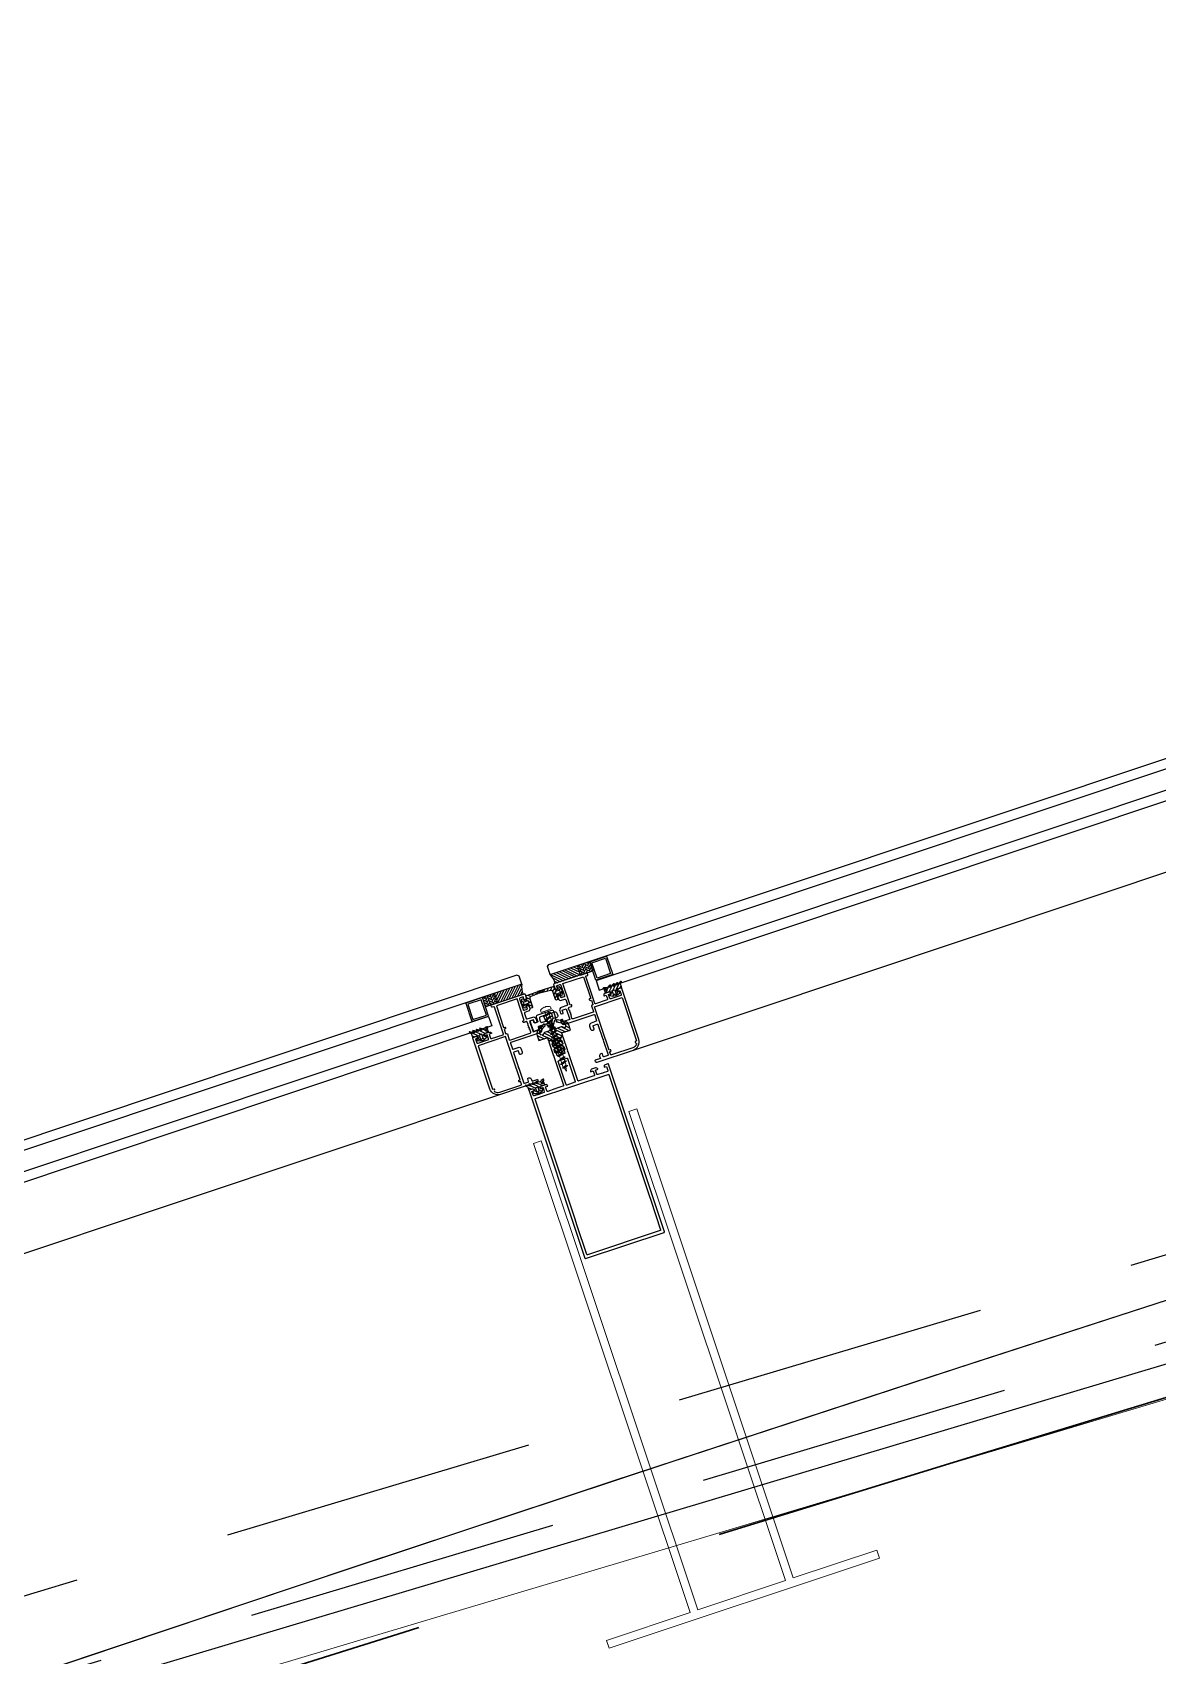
# Model space of a CAD drawing. Header units: millimetres. Extents: x 62878 to 70819, y -67946 to -61850.
# Drawn here: x 63798.4 to 63865.6, y -62214.4 to -62117.6 of the extents above; entities that cross this region are included whole.
import ezdxf

# ---------------------------------------------------------------- set-up
doc = ezdxf.new("R2010")
doc.units = ezdxf.units.MM
doc.linetypes.add('HIDDEN', pattern=[0.375, 0.25, -0.125])
doc.layers.add('alan hesabı1', color=7, linetype='Continuous', plot=False)
for name, color, linetype, lineweight in [('BA DÖŞ.-yeni', 11, 'Continuous', 30), ('Dog_dos_yeni', 63, 'Continuous', 5), ('DOGRAMA', 171, 'Continuous', 0), ('DUV.ALÇ.-yeni', 20, 'Continuous', 25), ('GOR-2', 152, 'Continuous', 20)]:
    doc.layers.add(name, color=color, linetype=linetype, lineweight=lineweight)
pattern_1 = [(333.46996, (63728.65973, -62222.31547), (-0.07090838, -0.14203367), [])]
pattern_2 = [(243.46996, (63937.26437, -62152.63893), (0.14203367, -0.07090838), [])]

# ---------------------------------------------------------------- blocks, each defined once
blk = doc.blocks.new('a2we')
at = {"lineweight": 5, "ltscale": 0.5}
for p, q in [((-196.01, -415.29), (-196.59, -417.25)), ((-196.01, -415.29), (-195.46, -417.71)), ((-198.11, -420.11), (-197.11, -419.74)), ((-194.92, -421.4), (-198.11, -420.11)), ((-193.92, -421.04), (-198.11, -420.11)), ((-198.11, -422.66), (-197.11, -422.3)), ((-194.92, -423.96), (-198.11, -422.66)), ((-193.92, -423.59), (-198.11, -422.66)), ((-198.11, -425.21), (-197.11, -424.85)), ((-194.92, -426.51), (-198.11, -425.21)), ((-193.92, -426.15), (-198.11, -425.21)), ((-197.57, -417.61), (-196.57, -417.24)), ((-194.16, -418.26), (-197.57, -417.61)), ((-195.16, -418.63), (-197.57, -417.61)), ((-197.11, -419.74), (-197.11, -418.43)), ((-197.11, -419.74), (-193.92, -421.04)), ((-197.11, -419.74), (-193.92, -421.04)), ((-197.11, -422.3), (-197.11, -420.51)), ((-197.11, -422.3), (-193.92, -423.59)), ((-197.11, -422.3), (-193.92, -423.59)), ((-197.11, -424.85), (-197.11, -423.07)), ((-197.11, -424.85), (-193.92, -426.15)), ((-197.11, -424.85), (-193.92, -426.15)), ((-197.11, -427.31), (-197.11, -425.62)), ((-196.89, -417.9), (-197.1, -418.34)), ((-196.57, -417.24), (-194.16, -418.26)), ((-194.16, -418.26), (-195.16, -418.63)), ((-195.16, -418.63), (-194.93, -419.3)), ((-194.92, -420.63), (-194.92, -419.36)), ((-193.92, -421.04), (-194.92, -421.4)), ((-194.92, -423.19), (-194.92, -421.4)), ((-193.92, -423.59), (-194.92, -423.96)), ((-194.92, -425.74), (-194.92, -423.96)), ((-198.11, -427.67), (-197.11, -427.31)), ((-194.92, -428.97), (-198.11, -427.67)), ((-193.92, -428.6), (-198.11, -427.67)), ((-198.11, -429.92), (-197.11, -429.56)), ((-194.92, -431.22), (-198.11, -429.92)), ((-193.92, -430.86), (-198.11, -429.92)), ((-198.11, -432.18), (-197.11, -431.81)), ((-194.92, -433.47), (-198.11, -432.18)), ((-193.92, -433.11), (-198.11, -432.18)), ((-198.11, -434.43), (-197.11, -434.07)), ((-194.92, -435.73), (-198.11, -434.43)), ((-193.92, -435.36), (-198.11, -434.43)), ((-197.11, -427.31), (-193.92, -428.6)), ((-197.11, -427.31), (-193.92, -428.6)), ((-197.11, -429.56), (-197.11, -428.02)), ((-197.11, -429.56), (-193.92, -430.86)), ((-197.11, -429.56), (-193.92, -430.86)), ((-197.11, -431.81), (-197.11, -430.28)), ((-197.11, -431.81), (-193.92, -433.11)), ((-197.11, -431.81), (-193.92, -433.11)), ((-197.11, -434.07), (-197.11, -432.53)), ((-197.11, -434.07), (-193.92, -435.36)), ((-197.11, -434.07), (-193.92, -435.36)), ((-197.11, -436.36), (-197.11, -434.79)), ((-193.92, -426.15), (-194.92, -426.51)), ((-194.92, -428.2), (-194.92, -426.51)), ((-193.92, -428.6), (-194.92, -428.97)), ((-194.92, -430.45), (-194.92, -428.97)), ((-193.92, -430.86), (-194.92, -431.22)), ((-194.92, -432.7), (-194.92, -431.22)), ((-193.92, -433.11), (-194.92, -433.47)), ((-194.92, -434.96), (-194.92, -433.47)), ((-193.92, -435.36), (-194.92, -435.73)), ((-194.92, -437.26), (-194.92, -435.73)), ((-198.11, -436.73), (-197.11, -436.36)), ((-194.92, -438.03), (-198.11, -436.73)), ((-193.92, -437.66), (-198.11, -436.73)), ((-198.11, -439.03), (-197.11, -438.66)), ((-194.92, -440.32), (-198.11, -439.03)), ((-193.92, -439.96), (-198.11, -439.03)), ((-198.11, -441.32), (-197.11, -440.96)), ((-194.92, -442.62), (-198.11, -441.32)), ((-193.92, -442.26), (-198.11, -441.32)), ((-198.11, -443.62), (-197.11, -443.25)), ((-194.92, -444.91), (-198.11, -443.62)), ((-193.92, -444.55), (-198.11, -443.62)), ((-197.11, -436.36), (-193.92, -437.66)), ((-197.11, -436.36), (-193.92, -437.66)), ((-197.11, -438.66), (-197.11, -437.13)), ((-197.11, -438.66), (-193.92, -439.96)), ((-197.11, -438.66), (-193.92, -439.96)), ((-197.11, -440.96), (-197.11, -439.43)), ((-197.11, -440.96), (-193.92, -442.26)), ((-197.11, -443.25), (-197.11, -441.73)), ((-197.11, -443.25), (-193.92, -444.55)), ((-197.11, -445.55), (-197.11, -444.02)), ((-193.92, -437.66), (-194.92, -438.03)), ((-194.92, -439.55), (-194.92, -438.03)), ((-193.92, -439.96), (-194.92, -440.32)), ((-194.92, -441.85), (-194.92, -440.32)), ((-193.92, -442.26), (-194.92, -442.62)), ((-194.92, -444.15), (-194.92, -442.62)), ((-193.92, -444.55), (-194.92, -444.91)), ((-194.92, -446.45), (-194.92, -444.91)), ((-192.8, -453.29), (-199.23, -453.29)), ((-199.23, -454.58), (-199.23, -453.29)), ((-198.11, -445.92), (-197.11, -445.55)), ((-193.92, -446.85), (-198.11, -445.92)), ((-194.92, -447.22), (-198.11, -445.92)), ((-197.11, -447.85), (-198.11, -448.22)), ((-194.92, -449.52), (-198.11, -448.22)), ((-198.11, -448.22), (-193.92, -449.15)), ((-198.11, -450.52), (-197.11, -450.15)), ((-194.92, -451.82), (-198.11, -450.52)), ((-193.92, -451.45), (-198.11, -450.52)), ((-197.11, -445.55), (-193.92, -446.85)), ((-197.11, -445.55), (-193.92, -446.85)), ((-197.11, -447.85), (-197.11, -446.32)), ((-193.92, -449.15), (-197.11, -447.85)), ((-197.11, -450.15), (-197.11, -448.62)), ((-197.11, -450.15), (-193.92, -451.45)), ((-197.11, -453.29), (-197.11, -450.92)), ((-193.92, -446.85), (-194.92, -447.22)), ((-194.92, -448.75), (-194.92, -447.22)), ((-193.92, -449.15), (-194.92, -449.52)), ((-194.92, -451.05), (-194.92, -449.52)), ((-193.92, -451.45), (-194.92, -451.82)), ((-194.92, -453.29), (-194.92, -451.82)), ((-192.8, -454.58), (-192.8, -453.29))]:
    blk.add_line(p, q, dxfattribs=at)
blk.add_lwpolyline([(-196.47, -455.66), (-196.11, -455.4), (-195.92, -455.4), (-195.56, -455.66)], dxfattribs=at)
for centre, radius, start, end in [((-196.91, -418.43), 0.2, 155.32512, 180), ((-195.12, -419.36), 0.2, 0, 19.11162), ((-195.66, -449.53), 6.19, 234.75731, 262.49049), ((-196.37, -449.53), 6.19, 277.50951, 305.24269)]:
    blk.add_arc(centre, radius, start, end, dxfattribs=at)

msp = doc.modelspace()

# ---------------------------------------------------------------- hatches: boundary and pattern name
at = {"layer": 'DOGRAMA', "lineweight": -2}
h = msp.add_hatch(dxfattribs=at)
h.set_pattern_fill('AR-HBONE', color=256, scale=0.03, angle=672.21607, style=0)
h.set_pattern_definition([(243.46996, (63847.1492, -62206.25742), (0.053764, -0.16096407), [0.36, -0.12]), (333.46996, (63847.0956, -62206.36478), (0.053764, -0.16096407), [0.36, -0.12])])
h.paths.add_polyline_path([(63831.65, -62173.67), (63831.887, -62173.591), (63831.697, -62173.022), (63830.964, -62173.267), (63831.154, -62173.836)])
h = msp.add_hatch(dxfattribs=at)
h.set_pattern_fill('ANSI31', color=256, scale=0.04, angle=672.21607, style=0)
h.set_pattern_definition([(333.46996, (63709.40539, -62228.74666), (-0.0567267, -0.11362694), [])])
h.paths.add_polyline_path([(63830.883, -62173.897, 0.414214), (63830.865, -62173.932), (63829.63, -62174.345, 0.153231), (63829.345, -62173.808), (63830.701, -62173.354)])
h.paths.add_polyline_path([(63831.154, -62173.836), (63830.918, -62173.915, 0.414214), (63830.883, -62173.897), (63830.701, -62173.354), (63830.964, -62173.267)])
h = msp.add_hatch(dxfattribs=at)
h.set_pattern_fill('AR-HBONE', color=256, scale=0.03, angle=672.21607, style=0)
h.set_pattern_definition([(333.46996, (63832.90922, -62211.01375), (0.053764, -0.16096407), [0.36, -0.12]), (243.46996, (63833.01659, -62211.06735), (0.053764, -0.16096407), [0.36, -0.12])])
h.paths.add_polyline_path([(63825.713, -62175.653), (63825.476, -62175.733), (63825.286, -62175.163), (63826.019, -62174.918), (63826.209, -62175.488)])
h = msp.add_hatch(dxfattribs=at)
h.set_pattern_fill('ANSI31', color=256, scale=0.04, angle=672.21607, style=0)
h.set_pattern_definition([(243.46996, (63956.51871, -62146.20774), (0.11362694, -0.0567267), [])])
h.paths.add_polyline_path([(63826.463, -62175.374, -0.414214), (63826.498, -62175.391), (63827.733, -62174.979, -0.153231), (63827.638, -62174.378), (63826.281, -62174.831)])
h.paths.add_polyline_path([(63826.209, -62175.488), (63826.445, -62175.409, -0.414214), (63826.463, -62175.374), (63826.281, -62174.831), (63826.019, -62174.918)])
h = msp.add_hatch(dxfattribs=at)
h.set_pattern_fill('ANSI31', color=256, scale=0.05, angle=672.21607, style=0)
h.set_pattern_definition(pattern_1)
edge = h.paths.add_edge_path(flags=16)
edge.add_arc((63828.404, -62175.319), 0.668, 191.59428, 205.34564, ccw=False)
edge.add_line((63827.749, -62175.453), (63828.019, -62175.363))
edge.add_line((63828.019, -62175.363), (63828.07, -62175.514))
edge.add_line((63828.07, -62175.514), (63827.8, -62175.605))
edge = h.paths.add_edge_path()
edge.add_line((63828.247, -62175.793), (63828.143, -62175.827))
edge.add_line((63828.143, -62175.827), (63828.067, -62175.6))
edge.add_line((63828.067, -62175.6), (63827.887, -62175.66))
edge.add_line((63827.887, -62175.66), (63827.925, -62175.774))
edge.add_line((63827.925, -62175.774), (63827.83, -62175.805))
edge.add_arc((63828.066, -62175.431), 0.442, 159.16231, 237.77761, ccw=False)
edge.add_line((63827.653, -62175.274), (63827.747, -62175.243))
edge.add_line((63827.747, -62175.243), (63827.785, -62175.356))
edge.add_line((63827.785, -62175.356), (63827.966, -62175.296))
edge.add_line((63827.966, -62175.296), (63827.89, -62175.069))
edge.add_line((63827.89, -62175.069), (63828.835, -62174.743))
edge.add_arc((63828.851, -62174.791), 0.05, -64.8202, 108.46996, ccw=False)
edge.add_line((63828.872, -62174.836), (63828.176, -62175.125))
edge.add_arc((63828.214, -62175.218), 0.1, 112.04469, 198.46996)
edge.add_line((63828.119, -62175.249), (63828.279, -62175.729))
edge.add_arc((63828.232, -62175.745), 0.05, -71.53004, 18.46996, ccw=False)
h = msp.add_hatch(dxfattribs=at)
h.set_pattern_fill('ANSI31', color=256, scale=0.05, angle=672.21607, style=0)
h.set_pattern_definition(pattern_2)
edge = h.paths.add_edge_path(flags=16)
edge.add_arc((63829.298, -62175.02), 0.668, 11.59428, 25.34564)
edge.add_line((63829.902, -62174.734), (63829.632, -62174.824))
edge.add_line((63829.632, -62174.824), (63829.683, -62174.976))
edge.add_line((63829.683, -62174.976), (63829.953, -62174.885))
edge = h.paths.add_edge_path()
edge.add_line((63829.708, -62175.305), (63829.812, -62175.27))
edge.add_line((63829.812, -62175.27), (63829.736, -62175.042))
edge.add_line((63829.736, -62175.042), (63829.917, -62174.982))
edge.add_line((63829.917, -62174.982), (63829.955, -62175.096))
edge.add_line((63829.955, -62175.096), (63830.049, -62175.064))
edge.add_arc((63829.636, -62174.907), 0.442, 339.16231, 417.77761)
edge.add_line((63829.872, -62174.533), (63829.777, -62174.565))
edge.add_line((63829.777, -62174.565), (63829.815, -62174.678))
edge.add_line((63829.815, -62174.678), (63829.635, -62174.739))
edge.add_line((63829.635, -62174.739), (63829.559, -62174.511))
edge.add_line((63829.559, -62174.511), (63828.608, -62174.819))
edge.add_arc((63828.624, -62174.867), 0.05, 108.46996, 281.76012)
edge.add_line((63828.634, -62174.915), (63829.364, -62174.728))
edge.add_arc((63829.39, -62174.825), 0.1, 18.46996, 104.89523, ccw=False)
edge.add_line((63829.484, -62174.793), (63829.645, -62175.273))
edge.add_arc((63829.692, -62175.257), 0.05, 198.46996, 288.46996)
h = msp.add_hatch(dxfattribs=at)
h.set_pattern_fill('ANSI31', color=256, scale=0.05, angle=672.21607, style=0)
h.set_pattern_definition(pattern_2)
edge = h.paths.add_edge_path(flags=16)
edge.add_arc((63833.071, -62174.608), 0.4, 276.933, 300.00692, ccw=False)
edge.add_line((63833.119, -62175.006), (63833.039, -62174.767))
edge.add_line((63833.039, -62174.767), (63833.191, -62174.716))
edge.add_line((63833.191, -62174.716), (63833.271, -62174.955))
edge = h.paths.add_edge_path()
edge.add_arc((63833.071, -62174.608), 0.5, 251.60006, 325.33986, ccw=False)
edge.add_line((63832.913, -62175.083), (63832.881, -62174.988))
edge.add_line((63832.881, -62174.988), (63832.995, -62174.95))
edge.add_line((63832.995, -62174.95), (63832.976, -62174.893))
edge.add_arc((63832.881, -62174.925), 0.1, 18.46996, 108.46996)
edge.add_line((63832.85, -62174.83), (63832.641, -62174.9))
edge.add_line((63832.641, -62174.9), (63832.584, -62174.729))
edge.add_line((63832.584, -62174.729), (63832.621, -62174.716))
edge.add_arc((63832.642, -62174.778), 0.065, 40.06063, 108.46996, ccw=False)
edge.add_arc((63832.717, -62174.715), 0.0327, 220.06063, 413.90024)
edge.add_arc((63832.644, -62174.866), 0.199, 62.55374, 112.81965)
edge.add_arc((63832.552, -62174.634), 0.05, 109.44212, 286.95536, ccw=False)
edge.add_arc((63832.643, -62174.892), 0.323, 70.0843, 109.41061, ccw=False)
edge.add_arc((63832.76, -62174.569), 0.02, 250.0843, 318.46996)
edge.add_line((63832.775, -62174.582), (63832.921, -62174.418))
edge.add_arc((63832.932, -62174.428), 0.015, -21.53004, 138.46996, ccw=False)
edge.add_line((63832.946, -62174.433), (63832.901, -62174.548))
edge.add_arc((63832.919, -62174.555), 0.02, 158.46996, 318.46996)
edge.add_line((63832.934, -62174.568), (63833.129, -62174.348))
edge.add_arc((63833.141, -62174.358), 0.015, -21.53004, 138.46996, ccw=False)
edge.add_line((63833.155, -62174.363), (63833.109, -62174.478))
edge.add_arc((63833.128, -62174.485), 0.02, 158.46996, 318.46996)
edge.add_line((63833.143, -62174.498), (63833.338, -62174.278))
edge.add_arc((63833.349, -62174.288), 0.015, -21.53004, 138.46996, ccw=False)
edge.add_line((63833.363, -62174.294), (63833.318, -62174.408))
edge.add_arc((63833.337, -62174.416), 0.02, 158.46996, 318.46996)
edge.add_line((63833.352, -62174.429), (63833.547, -62174.209))
edge.add_arc((63833.558, -62174.218), 0.015, -21.53004, 138.46996, ccw=False)
edge.add_line((63833.572, -62174.224), (63833.53, -62174.331))
edge.add_arc((63833.623, -62174.368), 0.1, 158.46996, 198.46996)
edge.add_line((63833.528, -62174.399), (63833.589, -62174.583))
edge.add_line((63833.589, -62174.583), (63833.381, -62174.653))
edge.add_arc((63833.412, -62174.747), 0.1, 108.46996, 198.46996)
edge.add_line((63833.317, -62174.779), (63833.337, -62174.836))
edge.add_line((63833.337, -62174.836), (63833.45, -62174.798))
edge.add_line((63833.45, -62174.798), (63833.482, -62174.893))
h = msp.add_hatch(dxfattribs=at)
h.set_pattern_fill('ANSI31', color=256, scale=0.05, angle=672.21607, style=0)
h.set_pattern_definition(pattern_1)
edge = h.paths.add_edge_path(flags=16)
edge.add_arc((63825.141, -62177.257), 0.4, 276.933, 300.00692)
edge.add_line((63825.341, -62177.603), (63825.262, -62177.364))
edge.add_line((63825.262, -62177.364), (63825.11, -62177.415))
edge.add_line((63825.11, -62177.415), (63825.19, -62177.654))
edge = h.paths.add_edge_path()
edge.add_arc((63825.141, -62177.257), 0.5, 251.60006, 325.33986)
edge.add_line((63825.553, -62177.541), (63825.521, -62177.446))
edge.add_line((63825.521, -62177.446), (63825.407, -62177.484))
edge.add_line((63825.407, -62177.484), (63825.388, -62177.428))
edge.add_arc((63825.483, -62177.396), 0.1, 108.46996, 198.46996, ccw=False)
edge.add_line((63825.451, -62177.301), (63825.66, -62177.231))
edge.add_line((63825.66, -62177.231), (63825.603, -62177.061))
edge.add_line((63825.603, -62177.061), (63825.565, -62177.073))
edge.add_arc((63825.586, -62177.135), 0.065, 108.46996, 176.8793)
edge.add_arc((63825.489, -62177.129), 0.0327, 163.03968, 356.8793, ccw=False)
edge.add_arc((63825.637, -62177.206), 0.199, 104.12028, 154.38618, ccw=False)
edge.add_arc((63825.571, -62176.966), 0.05, 289.98457, 467.4978)
edge.add_arc((63825.654, -62177.226), 0.323, 107.52931, 146.85562)
edge.add_arc((63825.366, -62177.039), 0.02, 258.46996, 326.85562, ccw=False)
edge.add_line((63825.362, -62177.058), (63825.147, -62177.014))
edge.add_arc((63825.144, -62177.029), 0.015, 78.46996, 238.46996)
edge.add_line((63825.136, -62177.042), (63825.241, -62177.106))
edge.add_arc((63825.23, -62177.123), 0.02, -101.53004, 58.46996, ccw=False)
edge.add_line((63825.226, -62177.143), (63824.938, -62177.084))
edge.add_arc((63824.935, -62177.099), 0.015, 78.46996, 238.46996)
edge.add_line((63824.927, -62177.112), (63825.032, -62177.176))
edge.add_arc((63825.021, -62177.193), 0.02, -101.53004, 58.46996, ccw=False)
edge.add_line((63825.017, -62177.213), (63824.729, -62177.154))
edge.add_arc((63824.726, -62177.168), 0.015, 78.46996, 238.46996)
edge.add_line((63824.718, -62177.181), (63824.823, -62177.246))
edge.add_arc((63824.813, -62177.263), 0.02, -101.53004, 58.46996, ccw=False)
edge.add_line((63824.809, -62177.282), (63824.521, -62177.223))
edge.add_arc((63824.518, -62177.238), 0.015, 78.46996, 238.46996)
edge.add_line((63824.51, -62177.251), (63824.608, -62177.311))
edge.add_arc((63824.555, -62177.396), 0.1, 18.46996, 58.46996, ccw=False)
edge.add_line((63824.65, -62177.365), (63824.711, -62177.548))
edge.add_line((63824.711, -62177.548), (63824.92, -62177.478))
edge.add_arc((63824.952, -62177.573), 0.1, 18.46996, 108.46996, ccw=False)
edge.add_line((63825.047, -62177.542), (63825.066, -62177.599))
edge.add_line((63825.066, -62177.599), (63824.952, -62177.637))
edge.add_line((63824.952, -62177.637), (63824.984, -62177.731))
h = msp.add_hatch(dxfattribs=at)
h.set_pattern_fill('ANSI31', color=256, scale=0.05, angle=672.21607, style=0)
h.set_pattern_definition(pattern_1)
edge = h.paths.add_edge_path(flags=16)
edge.add_arc((63829.854, -62178.266), 0.05, 198.46996, 288.46996)
edge.add_line((63829.87, -62178.313), (63829.927, -62178.294))
edge.add_arc((63829.911, -62178.247), 0.05, 288.46996, 378.46996)
edge.add_line((63829.958, -62178.231), (63829.887, -62178.018))
edge.add_line((63829.887, -62178.018), (63829.735, -62178.068))
edge.add_line((63829.735, -62178.068), (63829.806, -62178.282))
h.paths.add_polyline_path([(63829.688, -62177.926), (63829.839, -62177.875), (63829.752, -62177.615), (63829.6, -62177.665)], flags=16)
edge = h.paths.add_edge_path()
edge.add_arc((63829.963, -62178.215), 0.2, 307.90374, 378.46996)
edge.add_line((63830.153, -62178.152), (63830.135, -62178.098))
edge.add_line((63830.135, -62178.098), (63830.078, -62178.117))
edge.add_line((63830.078, -62178.117), (63830.038, -62177.996))
edge.add_line((63830.038, -62177.996), (63830.057, -62177.957))
edge.add_arc((63829.967, -62177.912), 0.1, 333.46996, 378.46996)
edge.add_line((63830.062, -62177.88), (63830.021, -62177.757))
edge.add_line((63830.021, -62177.757), (63829.964, -62177.776))
edge.add_line((63829.964, -62177.776), (63829.924, -62177.654))
edge.add_line((63829.924, -62177.654), (63829.994, -62177.513))
edge.add_line((63829.994, -62177.513), (63830.097, -62177.478))
edge.add_line((63830.097, -62177.478), (63830.018, -62177.241))
edge.add_line((63830.018, -62177.241), (63830.081, -62177.273))
edge.add_line((63830.081, -62177.273), (63830.555, -62177.115))
edge.add_line((63830.555, -62177.115), (63830.452, -62176.805))
edge.add_arc((63830.167, -62176.9), 0.3, 18.46996, 78.46996)
edge.add_line((63830.227, -62176.606), (63829.746, -62176.507))
edge.add_arc((63829.74, -62176.537), 0.03, 78.46996, 168.46996)
edge.add_line((63829.71, -62176.531), (63829.698, -62176.59))
edge.add_arc((63829.728, -62176.596), 0.03, 168.46996, 258.46996)
edge.add_line((63829.722, -62176.625), (63830.101, -62176.702))
edge.add_arc((63830.061, -62176.898), 0.2, 16.55036, 78.46996, ccw=False)
edge.add_arc((63830.16, -62176.878), 0.1, -131.53004, 21.18481, ccw=False)
edge.add_arc((63830.027, -62177.027), 0.1, 48.46996, 108.46996)
edge.add_line((63829.995, -62176.932), (63829.685, -62177.036))
edge.add_arc((63829.67, -62176.989), 0.05, 198.46996, 288.46996, ccw=False)
edge.add_line((63829.622, -62177.004), (63829.606, -62176.957))
edge.add_arc((63829.559, -62176.973), 0.05, 18.46996, 108.46996)
edge.add_line((63829.543, -62176.925), (63829.353, -62176.989))
edge.add_arc((63829.369, -62177.036), 0.05, 108.46996, 198.46996)
edge.add_line((63829.322, -62177.052), (63829.338, -62177.099))
edge.add_arc((63829.29, -62177.115), 0.05, -71.53004, 18.46996, ccw=False)
edge.add_line((63829.306, -62177.163), (63828.996, -62177.266))
edge.add_arc((63829.028, -62177.361), 0.1, 108.46996, 168.46996)
edge.add_arc((63828.832, -62177.321), 0.1, 195.75511, 348.46996, ccw=False)
edge.add_arc((63828.923, -62177.279), 0.2, 138.46996, 200.38956, ccw=False)
edge.add_line((63828.773, -62177.146), (63829.03, -62176.856))
edge.add_arc((63829.008, -62176.836), 0.03, 318.46996, 408.46996)
edge.add_line((63829.028, -62176.814), (63828.983, -62176.774))
edge.add_arc((63828.963, -62176.796), 0.03, 48.46996, 138.46996)
edge.add_line((63828.94, -62176.776), (63828.615, -62177.144))
edge.add_arc((63828.839, -62177.343), 0.3, 138.46996, 198.46996)
edge.add_line((63828.555, -62177.438), (63828.658, -62177.748))
edge.add_line((63828.658, -62177.748), (63829.132, -62177.59))
edge.add_line((63829.132, -62177.59), (63829.164, -62177.526))
edge.add_line((63829.164, -62177.526), (63829.243, -62177.764))
edge.add_line((63829.243, -62177.764), (63829.346, -62177.729))
edge.add_line((63829.346, -62177.729), (63829.487, -62177.8))
edge.add_line((63829.487, -62177.8), (63829.528, -62177.922))
edge.add_line((63829.528, -62177.922), (63829.471, -62177.941))
edge.add_line((63829.471, -62177.941), (63829.512, -62178.064))
edge.add_arc((63829.607, -62178.032), 0.1, 198.46996, 243.46996)
edge.add_line((63829.562, -62178.122), (63829.601, -62178.141))
edge.add_line((63829.601, -62178.141), (63829.642, -62178.263))
edge.add_line((63829.642, -62178.263), (63829.585, -62178.282))
edge.add_line((63829.585, -62178.282), (63829.603, -62178.335))
edge.add_arc((63829.793, -62178.272), 0.2, 198.46996, 269.03618)
edge.add_arc((63829.797, -62178.002), 0.47, 269.03618, 307.90374)
h = msp.add_hatch(dxfattribs=at)
h.set_pattern_fill('ANSI31', color=256, scale=0.05, angle=672.21607, style=0)
h.set_pattern_definition(pattern_1)
edge = h.paths.add_edge_path()
edge.add_arc((63827.914, -62180.57), 0.1, 18.46996, 58.46996, ccw=False)
edge.add_line((63828.009, -62180.538), (63828.063, -62180.703))
edge.add_line((63828.063, -62180.703), (63828.272, -62180.633))
edge.add_arc((63828.304, -62180.728), 0.1, 18.46996, 108.46996, ccw=False)
edge.add_line((63828.399, -62180.696), (63828.418, -62180.753))
edge.add_line((63828.418, -62180.753), (63828.304, -62180.791))
edge.add_line((63828.304, -62180.791), (63828.336, -62180.886))
edge.add_arc((63828.493, -62180.411), 0.5, 251.60006, 325.33986)
edge.add_line((63828.905, -62180.696), (63828.873, -62180.601))
edge.add_line((63828.873, -62180.601), (63828.759, -62180.639))
edge.add_line((63828.759, -62180.639), (63828.74, -62180.582))
edge.add_arc((63828.835, -62180.55), 0.1, 108.46996, 198.46996, ccw=False)
edge.add_line((63828.803, -62180.456), (63829.012, -62180.386))
edge.add_line((63829.012, -62180.386), (63828.961, -62180.235))
edge.add_line((63828.961, -62180.235), (63828.924, -62180.247))
edge.add_arc((63828.945, -62180.309), 0.065, 108.46996, 176.8793)
edge.add_arc((63828.847, -62180.303), 0.0327, 163.03968, 356.8793, ccw=False)
edge.add_arc((63829.048, -62180.362), 0.242, 118.16066, 163.66743, ccw=False)
edge.add_arc((63828.917, -62180.101), 0.05, 289.98457, 467.4978)
edge.add_arc((63829.078, -62180.381), 0.372, 118.31846, 154.96998)
edge.add_arc((63828.725, -62180.213), 0.02, 258.46996, 326.85562, ccw=False)
edge.add_line((63828.721, -62180.232), (63828.505, -62180.188))
edge.add_arc((63828.502, -62180.203), 0.015, 78.46996, 238.46996)
edge.add_line((63828.494, -62180.216), (63828.599, -62180.28))
edge.add_arc((63828.589, -62180.297), 0.02, -101.53004, 58.46996, ccw=False)
edge.add_line((63828.585, -62180.317), (63828.296, -62180.258))
edge.add_arc((63828.293, -62180.273), 0.015, 78.46996, 238.46996)
edge.add_line((63828.286, -62180.285), (63828.39, -62180.35))
edge.add_arc((63828.38, -62180.367), 0.02, -101.53004, 58.46996, ccw=False)
edge.add_line((63828.376, -62180.386), (63828.088, -62180.328))
edge.add_arc((63828.085, -62180.342), 0.015, 78.46996, 238.46996)
edge.add_line((63828.077, -62180.355), (63828.182, -62180.42))
edge.add_arc((63828.171, -62180.437), 0.02, -101.53004, 58.46996, ccw=False)
edge.add_line((63828.167, -62180.456), (63827.879, -62180.397))
edge.add_arc((63827.876, -62180.412), 0.015, 78.46996, 238.46996)
edge.add_line((63827.868, -62180.425), (63827.966, -62180.485))
edge = h.paths.add_edge_path(flags=16)
edge.add_line((63828.685, -62180.734), (63828.623, -62180.547))
edge.add_arc((63828.595, -62180.557), 0.03, 18.46996, 108.46996)
edge.add_line((63828.585, -62180.528), (63828.49, -62180.56))
edge.add_arc((63828.5, -62180.589), 0.03, 108.46996, 198.46996)
edge.add_line((63828.471, -62180.598), (63828.534, -62180.784))
edge.add_arc((63828.562, -62180.775), 0.03, 198.46996, 280.70353)
edge.add_arc((63828.493, -62180.411), 0.4, 280.70353, 296.2364)
edge.add_arc((63828.657, -62180.743), 0.03, 296.2364, 378.46996)

# ---------------------------------------------------------------- linework, layer by layer
msp.add_lwpolyline([(68896.021, -63031.435), (69030.259, -63071.184), (69185.279, -62547.653), (68892.999, -62461.107, 1.044368), (68063.198, -62298.73, 0.204375), (63106.96, -62494.783, 0.353953), (62932.94, -62997.825), (63753.185, -65779.598), (64154.954, -67142.153), (65336.723, -66792.622), (65336.7, -66829.112), (65270.535, -66829.071, 0.626789), (65270.199, -67369.071), (65531.845, -67369.234, 0.926242), (66130.088, -67369.606), (66391.733, -67369.769, 0.626743), (66392.069, -66829.769), (66326.147, -66829.728), (66326.17, -66793.238), (67506.156, -67144.128), (68467.025, -63899.086), (68625.204, -63946.037), (68896.024, -63031.423)], format="xyb")
at = {"layer": 'alan hesabı1', "linetype": 'ByBlock'}
msp.add_lwpolyline([(64409.082, -62034.836), (63646.154, -62262.754), (63619.429, -62270.738), (63635.317, -62317.081), (63743.733, -62633.31), (63762.611, -62626.703), (63792.343, -62711.65), (63715.579, -62738.519), (63771.404, -62927.76), (63823.304, -62912.45), (63838.757, -62910.013), (63854.206, -62912.469), (63868.14, -62919.58)], dxfattribs=at)
at = {"layer": 'BA DÖŞ.-yeni', "linetype": 'HIDDEN', "ltscale": 150}
msp.add_arc((65815.039, -68607.153), 6697.937, 70.7461603, 109.2968468, dxfattribs=at)
at = {"layer": 'Dog_dos_yeni'}
msp.add_lwpolyline([(63832.861, -62214.004), (63848.985, -62208.619), (63848.827, -62208.144), (63843.847, -62209.808), (63834.501, -62181.827), (63834.027, -62181.985), (63843.373, -62209.966), (63838.156, -62211.708), (63828.81, -62183.728), (63828.336, -62183.886), (63837.682, -62211.867), (63832.702, -62213.53), (63832.861, -62214.004)], close=True, dxfattribs=at)
msp.add_lwpolyline([(63832.861, -62214.004), (63848.985, -62208.619), (63848.827, -62208.144), (63843.847, -62209.808), (63834.501, -62181.827), (63834.027, -62181.985), (63843.373, -62209.966), (63838.156, -62211.708), (63828.81, -62183.728), (63828.336, -62183.886), (63837.682, -62211.867), (63832.702, -62213.53), (63832.861, -62214.004)], close=True, dxfattribs=at)
at = {"layer": 'DOGRAMA', "lineweight": -2}
for p, q in [((63829.25, -62173.207), (63876.665, -62157.369)), ((63829.345, -62173.808), (63876.851, -62157.94)), ((63832.078, -62174.16), (63877.222, -62159.081)), ((63832.268, -62174.729), (63877.407, -62159.652)), ((63834.306, -62178.308), (63878.657, -62163.494)), ((63831.697, -62173.022), (63831.887, -62173.591)), ((63827.353, -62173.84), (63779.943, -62189.676)), ((63827.479, -62173.904), (63827.353, -62173.84)), ((63827.638, -62174.378), (63827.479, -62173.904)), ((63829.187, -62173.333), (63829.25, -62173.207)), ((63829.345, -62173.808), (63829.187, -62173.333)), ((63831.154, -62173.836), (63830.964, -62173.267)), ((63831.154, -62173.836), (63830.964, -62173.267)), ((63831.154, -62173.836), (63831.887, -62173.591)), ((63827.638, -62174.378), (63780.137, -62190.244)), ((63826.209, -62175.488), (63826.019, -62174.918)), ((63826.209, -62175.488), (63826.019, -62174.918)), ((63832.078, -62174.16), (63832.268, -62174.729)), ((63825.286, -62175.163), (63825.476, -62175.733)), ((63826.209, -62175.488), (63825.476, -62175.733)), ((63825.666, -62176.302), (63780.526, -62191.379)), ((63825.856, -62176.871), (63780.721, -62191.946)), ((63825.666, -62176.302), (63825.856, -62176.871)), ((63826.377, -62180.956), (63782.032, -62195.768))]:
    msp.add_line(p, q, dxfattribs=at)
msp.add_lwpolyline([(68355.728, -61957.86, 0.273736), (68066.91, -62277.721, 0.209295), (68023.71, -62283.852, 0.198368), (63201.053, -62451.108)], format="xyb", dxfattribs=at)
for points in [[(63831.704, -62173.041), (63832.7, -62172.708), (63833.067, -62173.808), (63832.071, -62174.141)], [(63831.83, -62173.104), (63832.636, -62172.835), (63832.941, -62173.745), (63832.134, -62174.015)], [(63825.292, -62175.182), (63824.296, -62175.515), (63824.663, -62176.615), (63825.659, -62176.283)], [(63825.229, -62175.309), (63824.422, -62175.578), (63824.727, -62176.489), (63825.533, -62176.22)], [(63829.688, -62177.926), (63829.839, -62177.875), (63829.752, -62177.615), (63829.6, -62177.665)], [(63829.839, -62177.875), (63829.688, -62177.926), (63829.6, -62177.665), (63829.752, -62177.615)]]:
    msp.add_lwpolyline(points, close=True, dxfattribs=at)
at = {"layer": 'DOGRAMA', "lineweight": -2, "ltscale": 0.5}
for points in [[(63833.376, -62174.802), (63833.501, -62174.76), (63833.58, -62174.997, -0.414214), (63833.549, -62175.06), (63832.96, -62175.257, -0.414214), (63832.897, -62175.225), (63832.818, -62174.988), (63832.943, -62174.946, 0.668097), (63832.947, -62174.894), (63832.874, -62174.858, 0.198962), (63832.836, -62174.855), (63832.599, -62174.935, 0.372839), (63832.532, -62175.047, 0.45685), (63832.571, -62175.07), (63832.685, -62175.032), (63832.761, -62175.26, -0.414214), (63832.73, -62175.323), (63832.047, -62175.551, -0.414214), (63832.009, -62175.532), (63831.47, -62173.92, -0.414214), (63831.489, -62173.882), (63831.575, -62173.854, 0.414214), (63831.593, -62173.816), (63831.565, -62173.73, 0.414214), (63831.527, -62173.711), (63829.564, -62174.367, 0.414214), (63829.545, -62174.405), (63829.617, -62174.623, 0.198962), (63829.642, -62174.651), (63829.739, -62174.676, 0.668048), (63829.781, -62174.64), (63829.725, -62174.471), (63829.915, -62174.408, -0.414214), (63829.978, -62174.44), (63830.19, -62175.075, -0.414214), (63830.159, -62175.138), (63829.969, -62175.202), (63829.913, -62175.033, 0.668048), (63829.857, -62175.029), (63829.795, -62175.107, 0.19911), (63829.792, -62175.146), (63829.827, -62175.249, 0.414214), (63830.004, -62175.338), (63830.203, -62175.271, -0.414214), (63830.266, -62175.303), (63830.364, -62175.597, -0.414214), (63830.333, -62175.66), (63830.001, -62175.771, 0.414214), (63829.906, -62175.961), (63829.96, -62176.122, 0.414214), (63830.023, -62176.154), (63830.099, -62176.128, 0.414214), (63830.112, -62176.103), (63830.055, -62175.932), (63830.292, -62175.853), (63830.504, -62176.488), (63830.125, -62176.615), (63830.093, -62176.52, 0.414214), (63830.03, -62176.489), (63829.982, -62176.505, 0.414214), (63829.951, -62176.568), (63829.976, -62176.644, 0.414214), (63830.229, -62176.77), (63831.955, -62176.193, -0.414214), (63831.993, -62176.212), (63832.109, -62176.559, -0.414214), (63832.09, -62176.597), (63831.787, -62176.698, 0.414214), (63831.692, -62176.888), (63831.749, -62177.058, 0.414214), (63831.875, -62177.122), (63831.894, -62177.115), (63831.942, -62177.099, 0.414214), (63831.961, -62177.061), (63831.9, -62176.881, -0.414214), (63831.919, -62176.843), (63832.147, -62176.767, -0.414214), (63832.185, -62176.786), (63832.478, -62177.664), (63832.516, -62177.683), (63832.497, -62177.72), (63832.79, -62178.598, -0.414214), (63832.771, -62178.636), (63832.544, -62178.712, -0.414214), (63832.506, -62178.693), (63832.455, -62178.541, 0.414214), (63832.417, -62178.522), (63832.37, -62178.538), (63832.351, -62178.544, 0.414214), (63832.287, -62178.671), (63832.333, -62178.808), (63832.03, -62178.91, 0.414214), (63832.011, -62178.948), (63832.017, -62178.967, 0.414214), (63832.144, -62179.03), (63834.306, -62178.308, 0.414214), (63834.622, -62177.675), (63833.605, -62174.63, 0.414214), (63833.567, -62174.611), (63833.407, -62174.665, 0.19911), (63833.378, -62174.69), (63833.342, -62174.762, 0.668097)], [(63825.014, -62177.595), (63824.889, -62177.637), (63824.968, -62177.874, 0.414214), (63825.031, -62177.905), (63825.619, -62177.709, 0.414214), (63825.651, -62177.646), (63825.572, -62177.408), (63825.447, -62177.45, -0.668097), (63825.412, -62177.411), (63825.448, -62177.339, -0.198962), (63825.477, -62177.313), (63825.714, -62177.234, -0.372839), (63825.835, -62177.284, -0.45685), (63825.818, -62177.326), (63825.704, -62177.364), (63825.78, -62177.592, 0.414214), (63825.844, -62177.623), (63826.527, -62177.395, 0.414214), (63826.545, -62177.357), (63826.007, -62175.745, 0.414214), (63825.969, -62175.726), (63825.884, -62175.754, -0.414214), (63825.846, -62175.735), (63825.817, -62175.65, -0.414214), (63825.836, -62175.612), (63827.799, -62174.956, -0.414214), (63827.837, -62174.975), (63827.91, -62175.193, -0.198962), (63827.907, -62175.231), (63827.845, -62175.309, -0.668048), (63827.789, -62175.305), (63827.733, -62175.137), (63827.543, -62175.2, 0.414214), (63827.512, -62175.263), (63827.724, -62175.899, 0.414214), (63827.787, -62175.93), (63827.977, -62175.867), (63827.921, -62175.699, -0.668048), (63827.963, -62175.662), (63828.06, -62175.687, -0.19911), (63828.085, -62175.716), (63828.119, -62175.819, -0.414214), (63828.031, -62175.997), (63827.832, -62176.063, 0.414214), (63827.8, -62176.126), (63827.898, -62176.42, 0.414214), (63827.962, -62176.452), (63828.294, -62176.341, -0.414214), (63828.483, -62176.436), (63828.537, -62176.597, -0.414214), (63828.506, -62176.66), (63828.43, -62176.686, -0.414214), (63828.404, -62176.673), (63828.347, -62176.502), (63828.11, -62176.582), (63828.323, -62177.217), (63828.702, -62177.09), (63828.67, -62176.996, -0.414214), (63828.702, -62176.932), (63828.749, -62176.916, -0.414214), (63828.813, -62176.948), (63828.838, -62177.024, -0.414214), (63828.712, -62177.277), (63826.985, -62177.854, 0.414214), (63826.966, -62177.891), (63827.082, -62178.238, 0.414214), (63827.12, -62178.257), (63827.423, -62178.155, -0.414214), (63827.613, -62178.25), (63827.67, -62178.421, -0.414214), (63827.607, -62178.547), (63827.588, -62178.554), (63827.541, -62178.569, -0.414214), (63827.503, -62178.55), (63827.443, -62178.37, 0.414214), (63827.405, -62178.351), (63827.177, -62178.427, 0.414214), (63827.158, -62178.465), (63827.451, -62179.343), (63827.432, -62179.381), (63827.47, -62179.4), (63827.763, -62180.277, 0.414214), (63827.801, -62180.296), (63828.029, -62180.22, 0.414214), (63828.048, -62180.182), (63827.997, -62180.03, -0.414214), (63828.016, -62179.992), (63828.063, -62179.976), (63828.082, -62179.97, -0.414214), (63828.209, -62180.033), (63828.255, -62180.171), (63828.558, -62180.069, -0.414214), (63828.596, -62180.088), (63828.603, -62180.107, -0.414214), (63828.539, -62180.234), (63826.377, -62180.956, -0.414214), (63825.744, -62180.64), (63824.727, -62177.596, -0.414214), (63824.746, -62177.558), (63824.907, -62177.504, -0.19911), (63824.945, -62177.507), (63825.017, -62177.543, -0.668097)], [(63828.576, -62176.649), (63828.429, -62176.698, -0.414214), (63828.391, -62176.679), (63828.346, -62176.546, 0.414214), (63828.308, -62176.528), (63828.176, -62176.572, 0.414214), (63828.144, -62176.635), (63828.314, -62177.143, 0.414214), (63828.377, -62177.174), (63828.633, -62177.089, 0.414214), (63828.665, -62177.025), (63828.638, -62176.945, -0.414214), (63828.669, -62176.881), (63829.039, -62176.758, -0.267949), (63829.137, -62176.778), (63829.305, -62176.927, 0.267949), (63829.335, -62176.933), (63829.525, -62176.87, 0.267949), (63829.545, -62176.847), (63829.599, -62176.583, -0.133822), (63829.622, -62176.536, 0.270236), (63829.663, -62176.339), (63829.552, -62176.006, 0.414214), (63829.426, -62175.943), (63829.17, -62176.029), (63829.151, -62176.067), (63829.113, -62176.048), (63828.572, -62176.228, 0.414214), (63828.509, -62176.355), (63828.595, -62176.611, -0.414214)], [(63829.369, -62176.763), (63829.395, -62176.755, 0.267949), (63829.415, -62176.732), (63829.467, -62176.477, -0.12216), (63829.488, -62176.434, 0.257961), (63829.505, -62176.339), (63829.442, -62176.149, 0.414214), (63829.379, -62176.117), (63828.762, -62176.323, 0.414214), (63828.699, -62176.45), (63828.746, -62176.592, 0.414214), (63828.873, -62176.655), (63829.073, -62176.588, -0.267949), (63829.171, -62176.608), (63829.34, -62176.757, 0.267949)], [(63829.395, -62176.755), (63829.369, -62176.764, -0.267949), (63829.34, -62176.758), (63829.145, -62176.585, 0.12216), (63829.102, -62176.563, -0.257961), (63829.031, -62176.497), (63828.967, -62176.307, -0.414214), (63828.999, -62176.244), (63829.616, -62176.038, -0.414214), (63829.742, -62176.101), (63829.79, -62176.244, -0.414214), (63829.727, -62176.37), (63829.526, -62176.437, 0.267949), (63829.46, -62176.512), (63829.415, -62176.732, -0.267949)], [(63829.188, -62180.439, 0.414214), (63829.061, -62180.376), (63828.824, -62180.455, 0.414214), (63828.761, -62180.581), (63828.767, -62180.6), (63828.91, -62180.553), (63828.989, -62180.79, -0.414214), (63828.957, -62180.853), (63828.701, -62180.939), (63828.682, -62180.977), (63828.644, -62180.958), (63828.388, -62181.043, -0.414214), (63828.325, -62181.012), (63828.246, -62180.775), (63828.388, -62180.727), (63828.382, -62180.708, 0.414214), (63828.255, -62180.645), (63828.094, -62180.699, 0.414214), (63828.075, -62180.737), (63831.414, -62190.734, 0.414214), (63831.452, -62190.753), (63836.138, -62189.188, 0.414214), (63836.157, -62189.15), (63832.817, -62179.153, 0.414214), (63832.779, -62179.134), (63832.618, -62179.188, 0.414214), (63832.555, -62179.314), (63832.561, -62179.333), (63832.704, -62179.286), (63832.783, -62179.523, -0.414214), (63832.751, -62179.586), (63832.495, -62179.672), (63832.476, -62179.71), (63832.438, -62179.691), (63832.182, -62179.776, -0.414214), (63832.119, -62179.745), (63832.04, -62179.507), (63832.182, -62179.46), (63832.176, -62179.441, 0.414214), (63832.049, -62179.378), (63831.812, -62179.457, 0.414214), (63831.749, -62179.584), (63831.755, -62179.602), (63831.897, -62179.555), (63831.977, -62179.792, -0.414214), (63831.945, -62179.855), (63831.521, -62179.997), (63831.502, -62180.035), (63831.464, -62180.016), (63831.044, -62180.156, -0.414214), (63830.981, -62180.125), (63830.41, -62178.417), (63830.372, -62178.399), (63830.391, -62178.361), (63830.119, -62177.545, 0.414214), (63830.056, -62177.513), (63830.028, -62177.523, 0.198912), (63829.999, -62177.548), (63829.954, -62177.637, 0.198912), (63829.952, -62177.675), (63829.977, -62177.75), (63830.005, -62177.741, -0.414214), (63830.043, -62177.76), (63830.097, -62177.921), (63830.068, -62177.979, 0.198912), (63830.066, -62178.017), (63830.091, -62178.092), (63830.119, -62178.082, -0.414214), (63830.157, -62178.101), (63830.211, -62178.263), (63830.182, -62178.32, 0.198912), (63830.18, -62178.358), (63830.221, -62178.481, -0.414214), (63830.202, -62178.519), (63829.784, -62178.658, -0.414214), (63829.746, -62178.639), (63829.706, -62178.517, 0.198912), (63829.68, -62178.488), (63829.623, -62178.459), (63829.569, -62178.298, -0.414214), (63829.588, -62178.26), (63829.617, -62178.25), (63829.591, -62178.175, 0.198912), (63829.566, -62178.146), (63829.509, -62178.118), (63829.455, -62177.956, -0.414214), (63829.474, -62177.918), (63829.503, -62177.909), (63829.477, -62177.834, 0.198912), (63829.452, -62177.805), (63829.363, -62177.76, 0.198912), (63829.325, -62177.757), (63829.297, -62177.767, 0.414214), (63829.265, -62177.83), (63829.538, -62178.646), (63829.576, -62178.665), (63829.557, -62178.703), (63830.127, -62180.41, -0.414214), (63830.095, -62180.473), (63829.675, -62180.614), (63829.656, -62180.651), (63829.618, -62180.633), (63829.194, -62180.774, -0.414214), (63829.131, -62180.743), (63829.052, -62180.505), (63829.194, -62180.458)], [(63835.225, -62186.931), (63835.336, -62187.263), (63835.929, -62189.036, -0.414214), (63835.91, -62189.074), (63831.566, -62190.525, -0.414214), (63831.528, -62190.506), (63830.935, -62188.732), (63830.824, -62188.401), (63828.436, -62181.249, -0.414214), (63828.455, -62181.211), (63832.799, -62179.76, -0.414214), (63832.837, -62179.779)]]:
    msp.add_lwpolyline(points, format="xyb", close=True, dxfattribs=at)
at = {"layer": 'DOGRAMA', "linetype": 'ByBlock', "lineweight": -2}
for points in [[(63830.55, -62176.152, 1), (63830.531, -62176.095), (63830.505, -62176.019, 1), (63830.486, -62175.962), (63830.44, -62175.824, -0.414214), (63830.472, -62175.761), (63830.605, -62175.717, 0.414214), (63830.636, -62175.653), (63830.63, -62175.635, 0.414214), (63830.592, -62175.616), (63830.526, -62175.638), (63830.095, -62174.348), (63831.328, -62173.936), (63831.759, -62175.226), (63831.692, -62175.248, 0.414214), (63831.673, -62175.286), (63831.683, -62175.314, 0.414214), (63831.746, -62175.346), (63831.794, -62175.33), (63831.879, -62175.586, -0.414214), (63831.86, -62175.624), (63831.832, -62175.634, 0.414214), (63831.813, -62175.672), (63831.927, -62176.013, -0.414214), (63831.908, -62176.051), (63830.703, -62176.454, -0.414214), (63830.64, -62176.422), (63830.582, -62176.248), (63830.611, -62176.215), (63830.568, -62176.207)], [(63828.084, -62176.975, -1), (63828.065, -62176.918), (63828.039, -62176.843, -1), (63828.02, -62176.786), (63827.974, -62176.648, 0.414214), (63827.911, -62176.616), (63827.778, -62176.661, -0.414214), (63827.715, -62176.629), (63827.709, -62176.61, -0.414214), (63827.728, -62176.572), (63827.794, -62176.55), (63827.363, -62175.26), (63826.13, -62175.672), (63826.561, -62176.962), (63826.627, -62176.94, -0.414214), (63826.665, -62176.959), (63826.675, -62176.987, -0.414214), (63826.643, -62177.051), (63826.596, -62177.066), (63826.681, -62177.322, 0.414214), (63826.719, -62177.341), (63826.748, -62177.332, -0.414214), (63826.786, -62177.351), (63826.9, -62177.692, 0.414214), (63826.938, -62177.711), (63828.142, -62177.309, 0.414214), (63828.174, -62177.246), (63828.116, -62177.072), (63828.073, -62177.063), (63828.102, -62177.03)]]:
    msp.add_lwpolyline(points, format="xyb", close=True, dxfattribs=at)
at = {"layer": 'DOGRAMA', "lineweight": -2}
for points in [[(63828.247, -62175.793), (63828.143, -62175.827), (63828.067, -62175.6), (63827.887, -62175.66), (63827.925, -62175.774), (63827.83, -62175.805, -0.357143), (63827.653, -62175.274), (63827.747, -62175.243), (63827.785, -62175.356), (63827.966, -62175.296), (63827.89, -62175.069), (63828.835, -62174.743, -0.943095), (63828.872, -62174.836), (63828.176, -62175.125, 0.396056), (63828.119, -62175.249), (63828.279, -62175.729, -0.414214)], [(63829.708, -62175.305), (63829.812, -62175.27), (63829.736, -62175.042), (63829.917, -62174.982), (63829.955, -62175.096), (63830.049, -62175.064, 0.357143), (63829.872, -62174.533), (63829.777, -62174.565), (63829.815, -62174.678), (63829.635, -62174.739), (63829.559, -62174.511), (63828.608, -62174.819, 0.943095), (63828.634, -62174.915), (63829.364, -62174.728, -0.396056), (63829.484, -62174.793), (63829.645, -62175.273, 0.414214)], [(63829.953, -62174.885, 0.060074), (63829.902, -62174.734), (63829.632, -62174.824), (63829.683, -62174.976)], [(63833.482, -62174.893, -0.333333), (63832.913, -62175.083), (63832.881, -62174.988), (63832.995, -62174.95), (63832.976, -62174.893, 0.414214), (63832.85, -62174.83), (63832.641, -62174.9), (63832.584, -62174.729), (63832.621, -62174.716, -0.307685), (63832.692, -62174.736, 1.128702), (63832.736, -62174.689, 0.222912), (63832.567, -62174.682, -0.978531), (63832.536, -62174.587, -0.173298), (63832.753, -62174.588, 0.307572), (63832.775, -62174.582), (63832.921, -62174.418, -0.8391), (63832.946, -62174.433), (63832.901, -62174.548, 0.8391), (63832.934, -62174.568), (63833.129, -62174.348, -0.8391), (63833.155, -62174.363), (63833.109, -62174.478, 0.8391), (63833.143, -62174.498), (63833.338, -62174.278, -0.8391), (63833.363, -62174.294), (63833.318, -62174.408, 0.8391), (63833.352, -62174.429), (63833.547, -62174.209, -0.8391), (63833.572, -62174.224), (63833.53, -62174.331, 0.176327), (63833.528, -62174.399), (63833.589, -62174.583), (63833.381, -62174.653, 0.414214), (63833.317, -62174.779), (63833.337, -62174.836), (63833.45, -62174.798)], [(63833.271, -62174.955, -0.101021), (63833.119, -62175.006), (63833.039, -62174.767), (63833.191, -62174.716)], [(63833.271, -62174.955, -0.101021), (63833.119, -62175.006), (63833.039, -62174.767), (63833.191, -62174.716)], [(63827.8, -62175.605, -0.060074), (63827.749, -62175.453), (63828.019, -62175.363), (63828.07, -62175.514)], [(63824.984, -62177.731, 0.333333), (63825.553, -62177.541), (63825.521, -62177.446), (63825.407, -62177.484), (63825.388, -62177.428, -0.414214), (63825.451, -62177.301), (63825.66, -62177.231), (63825.603, -62177.061), (63825.565, -62177.073, 0.307685), (63825.521, -62177.131, -1.128702), (63825.457, -62177.12, -0.222912), (63825.588, -62177.013, 0.978531), (63825.556, -62176.918, 0.173298), (63825.383, -62177.05, -0.307572), (63825.362, -62177.058), (63825.147, -62177.014, 0.8391), (63825.136, -62177.042), (63825.241, -62177.106, -0.8391), (63825.226, -62177.143), (63824.938, -62177.084, 0.8391), (63824.927, -62177.112), (63825.032, -62177.176, -0.8391), (63825.017, -62177.213), (63824.729, -62177.154, 0.8391), (63824.718, -62177.181), (63824.823, -62177.246, -0.8391), (63824.809, -62177.282), (63824.521, -62177.223, 0.8391), (63824.51, -62177.251), (63824.608, -62177.311, -0.176327), (63824.65, -62177.365), (63824.711, -62177.548), (63824.92, -62177.478, -0.414214), (63825.047, -62177.542), (63825.066, -62177.599), (63824.952, -62177.637)], [(63830.086, -62178.373, 0.318017), (63830.153, -62178.152), (63830.135, -62178.098), (63830.078, -62178.117), (63830.038, -62177.996), (63830.057, -62177.957, 0.198912), (63830.062, -62177.88), (63830.021, -62177.757), (63829.964, -62177.776), (63829.924, -62177.654), (63829.994, -62177.513), (63830.097, -62177.478), (63830.018, -62177.241), (63830.081, -62177.273), (63830.555, -62177.115), (63830.452, -62176.805, 0.267949), (63830.227, -62176.606), (63829.746, -62176.507, 0.414214), (63829.71, -62176.531), (63829.698, -62176.59, 0.414214), (63829.722, -62176.625), (63830.101, -62176.702, -0.276947), (63830.253, -62176.841, -0.786321), (63830.093, -62176.952, 0.267949), (63829.995, -62176.932), (63829.685, -62177.036, -0.414214), (63829.622, -62177.004), (63829.606, -62176.957, 0.414214), (63829.543, -62176.925), (63829.353, -62176.989, 0.414214), (63829.322, -62177.052), (63829.338, -62177.099, -0.414214), (63829.306, -62177.163), (63828.996, -62177.266, 0.267949), (63828.93, -62177.341, -0.786321), (63828.736, -62177.348, -0.276947), (63828.773, -62177.146), (63829.03, -62176.856, 0.414214), (63829.028, -62176.814), (63828.983, -62176.774, 0.414214), (63828.94, -62176.776), (63828.615, -62177.144, 0.267949), (63828.555, -62177.438), (63828.658, -62177.748), (63829.132, -62177.59), (63829.164, -62177.526), (63829.243, -62177.764), (63829.346, -62177.729), (63829.487, -62177.8), (63829.528, -62177.922), (63829.471, -62177.941), (63829.512, -62178.064, 0.198912), (63829.562, -62178.122), (63829.601, -62178.141), (63829.642, -62178.263), (63829.585, -62178.282), (63829.603, -62178.335, 0.318017), (63829.789, -62178.472, 0.171237)], [(63825.19, -62177.654, 0.101021), (63825.341, -62177.603), (63825.262, -62177.364), (63825.11, -62177.415)], [(63825.19, -62177.654, 0.101021), (63825.341, -62177.603), (63825.262, -62177.364), (63825.11, -62177.415)], [(63829.806, -62178.282, 0.414214), (63829.87, -62178.313), (63829.927, -62178.294, 0.414214), (63829.958, -62178.231), (63829.887, -62178.018), (63829.735, -62178.068)], [(63827.966, -62180.485, -0.176327), (63828.009, -62180.538), (63828.063, -62180.703), (63828.272, -62180.633, -0.414214), (63828.399, -62180.696), (63828.418, -62180.753), (63828.304, -62180.791), (63828.336, -62180.886, 0.333333), (63828.905, -62180.696), (63828.873, -62180.601), (63828.759, -62180.639), (63828.74, -62180.582, -0.414214), (63828.803, -62180.456), (63829.012, -62180.386), (63828.961, -62180.235), (63828.924, -62180.247, 0.307685), (63828.88, -62180.305, -1.128702), (63828.816, -62180.294, -0.201212), (63828.934, -62180.148, 0.978531), (63828.902, -62180.054, 0.1613), (63828.741, -62180.224, -0.307572), (63828.721, -62180.232), (63828.505, -62180.188, 0.8391), (63828.494, -62180.216), (63828.599, -62180.28, -0.8391), (63828.585, -62180.317), (63828.296, -62180.258, 0.8391), (63828.286, -62180.285), (63828.39, -62180.35, -0.8391), (63828.376, -62180.386), (63828.088, -62180.328, 0.8391), (63828.077, -62180.355), (63828.182, -62180.42, -0.8391), (63828.167, -62180.456), (63827.879, -62180.397, 0.8391), (63827.868, -62180.425)], [(63828.685, -62180.734), (63828.623, -62180.547, 0.414214), (63828.585, -62180.528), (63828.49, -62180.56, 0.414214), (63828.471, -62180.598), (63828.534, -62180.784, 0.375047), (63828.568, -62180.804, 0.067879), (63828.67, -62180.77, 0.375047)]]:
    msp.add_lwpolyline(points, format="xyb", close=True, dxfattribs=at)
at = {"layer": 'DOGRAMA', "lineweight": -2, "ltscale": 0.5}
for points in [[(63834.499, -62177.913, -0.26214), (63834.262, -62178.175), (63833, -62178.596, -0.414214), (63832.937, -62178.565), (63832.886, -62178.413), (63832.934, -62178.397, 0.414214), (63832.965, -62178.334), (63832.959, -62178.315, 0.414214), (63832.921, -62178.296), (63832.855, -62178.318), (63831.99, -62175.729), (63833.631, -62175.18), (63834.496, -62177.77), (63834.429, -62177.792, 0.414214), (63834.41, -62177.83), (63834.417, -62177.849, 0.361813), (63834.471, -62177.883)], [(63825.986, -62180.756, 0.26214), (63826.333, -62180.823), (63827.594, -62180.402, 0.414214), (63827.626, -62180.339), (63827.575, -62180.187), (63827.528, -62180.203, -0.414214), (63827.464, -62180.171), (63827.458, -62180.152, -0.414214), (63827.477, -62180.114), (63827.543, -62180.092), (63826.678, -62177.503), (63825.037, -62178.051), (63825.902, -62180.64), (63825.969, -62180.618, -0.414214), (63826.007, -62180.637), (63826.013, -62180.656, -0.361813), (63825.99, -62180.715)]]:
    msp.add_lwpolyline(points, format="xyb", dxfattribs=at)
at = {"layer": 'DOGRAMA', "lineweight": -2, "ltscale": 5}
msp.add_lwpolyline([(63830.373, -62178.81), (63830.835, -62180.194, -0.414214), (63830.816, -62180.232), (63830.323, -62180.397, -0.414214), (63830.285, -62180.378), (63829.823, -62178.993, -0.414214), (63829.842, -62178.955), (63830.335, -62178.791, -0.414214)], format="xyb", close=True, dxfattribs=at)
at = {"layer": 'DOGRAMA', "lineweight": -2}
for centre, start, end in [((63828.631, -62174.53), 10.50884, 45.35573), ((63828.643, -62174.526), 171.58419, 206.43108)]:
    msp.add_arc(centre, 1.016, start, end, dxfattribs=at)
at = {"layer": 'DUV.ALÇ.-yeni', "linetype": 'HIDDEN', "ltscale": 75}
for p, q in [((64420.911, -62024.78), (63641.944, -62257.489)), ((64422.343, -62029.57), (63645.797, -62261.556))]:
    msp.add_line(p, q, dxfattribs=at)
at = {"layer": 'GOR-2', "ltscale": 75}
msp.add_line((64409.654, -62036.753), (63646.727, -62264.67), dxfattribs=at)

# ---------------------------------------------------------------- block references
at = {"layer": 'DOGRAMA', "linetype": 'ByBlock', "lineweight": -2, "xscale": -0.100000000016059, "yscale": 0.1000000000058208, "zscale": 0.1, "rotation": 198.4699610093293}
msp.add_blockref('a2we', (63862.052, -62212.745), dxfattribs=at)

doc.saveas('drawing.dxf')
